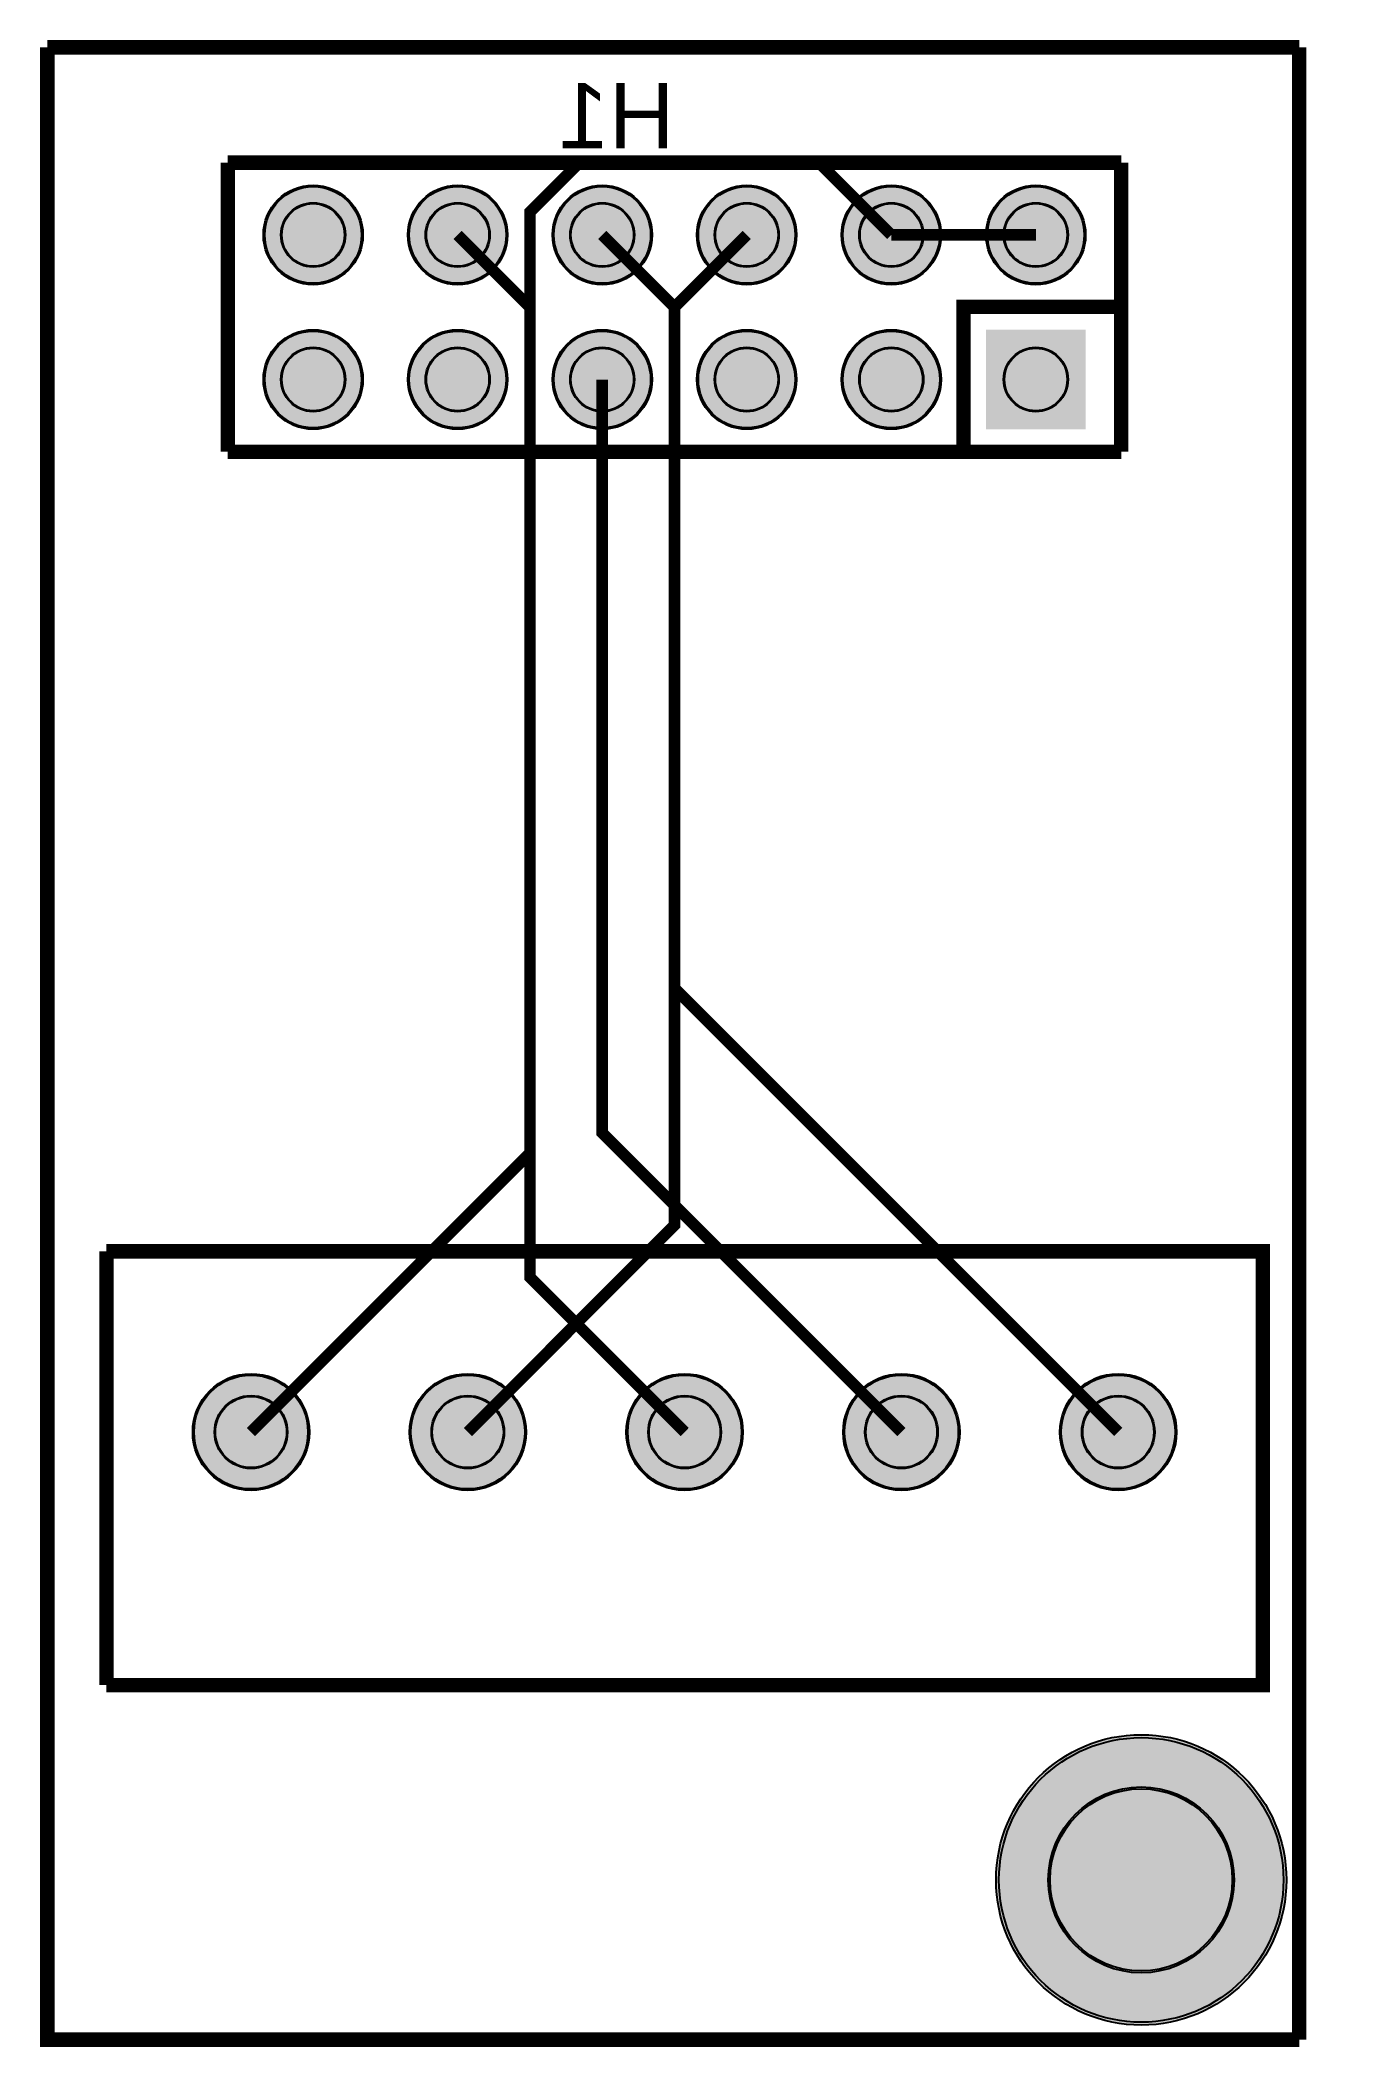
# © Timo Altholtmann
# Model space of a CAD drawing. Header units: millimetres. Extents: x 0.1 to 23.2, y -38.2 to -3.
import ezdxf

# ---------------------------------------------------------------- set-up
doc = ezdxf.new("R2010")
doc.units = ezdxf.units.MM
for name, color, linetype, true_color in [('BoardOutLine', 7, 'Continuous', 0xff00ff), ('BottomLayer', 7, 'Continuous', 0x0000ff), ('BottomSilkLayer', 7, 'Continuous', 0x66cc33), ('BottomSolderMaskLayer', 7, 'Continuous', 0xaa00ff), ('Multi-Layer', 7, 'Continuous', 0xc0c0c0), ('TopLayer', 7, 'Continuous', 0xff0000), ('TopSilkLayer', 7, 'Continuous', 0xffcc00), ('TopSolderMaskLayer', 7, 'Continuous', 0x800080)]:
    doc.layers.add(name, color=color, linetype=linetype, true_color=true_color)
doc.styles.get("Standard").update_dxf_attribs({"font": 'arial.ttf'})

msp = doc.modelspace()

# ---------------------------------------------------------------- hatches: boundary and pattern name
at = {"layer": 'BottomSolderMaskLayer'}
for points in [[(4.027, -6.401, 1), (5.778, -6.401, 1)], [(6.567, -6.401, 1), (8.318, -6.401, 1)], [(9.107, -6.401, 1), (10.858, -6.401, 1)], [(11.647, -6.401, 1), (13.398, -6.401, 1)], [(14.187, -6.401, 1), (15.938, -6.401, 1)], [(16.727, -6.401, 1), (18.478, -6.401, 1)], [(4.027, -8.941, 1), (5.778, -8.941, 1)], [(6.567, -8.941, 1), (8.318, -8.941, 1)], [(9.107, -8.941, 1), (10.858, -8.941, 1)], [(11.647, -8.941, 1), (13.398, -8.941, 1)], [(14.187, -8.941, 1), (15.938, -8.941, 1)], [(18.478, -8.066), (16.727, -8.066), (16.727, -9.816), (18.478, -9.816)], [(2.785, -27.432, 1), (4.835, -27.432, 1)], [(6.595, -27.432, 1), (8.645, -27.432, 1)], [(10.405, -27.432, 1), (12.455, -27.432, 1)], [(14.215, -27.432, 1), (16.265, -27.432, 1)], [(18.025, -27.432, 1), (20.075, -27.432, 1)], [(16.903, -35.3, 1), (22.005, -35.3, 1)]]:
    msp.add_hatch(color=256, dxfattribs=at).paths.add_polyline_path(points)
at = {"layer": 'Multi-Layer'}
for points in [[(4.052, -6.401, 1), (5.752, -6.401, 1)], [(6.592, -6.401, 1), (8.292, -6.401, 1)], [(9.132, -6.401, 1), (10.832, -6.401, 1)], [(11.672, -6.401, 1), (13.372, -6.401, 1)], [(14.212, -6.401, 1), (15.912, -6.401, 1)], [(16.752, -6.401, 1), (18.452, -6.401, 1)], [(4.052, -8.941, 1), (5.752, -8.941, 1)], [(6.592, -8.941, 1), (8.292, -8.941, 1)], [(9.132, -8.941, 1), (10.832, -8.941, 1)], [(11.672, -8.941, 1), (13.372, -8.941, 1)], [(14.212, -8.941, 1), (15.912, -8.941, 1)], [(18.452, -8.091), (16.752, -8.091), (16.752, -9.791), (18.452, -9.791)], [(2.81, -27.432, 1), (4.81, -27.432, 1)], [(6.62, -27.432, 1), (8.62, -27.432, 1)], [(10.43, -27.432, 1), (12.43, -27.432, 1)], [(14.24, -27.432, 1), (16.24, -27.432, 1)], [(18.05, -27.432, 1), (20.05, -27.432, 1)]]:
    msp.add_hatch(color=256, dxfattribs=at).paths.add_polyline_path(points)
at = {"layer": 'TopSolderMaskLayer'}
for points in [[(4.027, -6.401, 1), (5.778, -6.401, 1)], [(6.567, -6.401, 1), (8.318, -6.401, 1)], [(9.107, -6.401, 1), (10.858, -6.401, 1)], [(11.647, -6.401, 1), (13.398, -6.401, 1)], [(14.187, -6.401, 1), (15.938, -6.401, 1)], [(16.727, -6.401, 1), (18.478, -6.401, 1)], [(4.027, -8.941, 1), (5.778, -8.941, 1)], [(6.567, -8.941, 1), (8.318, -8.941, 1)], [(9.107, -8.941, 1), (10.858, -8.941, 1)], [(11.647, -8.941, 1), (13.398, -8.941, 1)], [(14.187, -8.941, 1), (15.938, -8.941, 1)], [(18.478, -8.066), (16.727, -8.066), (16.727, -9.816), (18.478, -9.816)], [(2.785, -27.432, 1), (4.835, -27.432, 1)], [(6.595, -27.432, 1), (8.645, -27.432, 1)], [(10.405, -27.432, 1), (12.455, -27.432, 1)], [(14.215, -27.432, 1), (16.265, -27.432, 1)], [(18.025, -27.432, 1), (20.075, -27.432, 1)], [(16.903, -35.3, 1), (22.005, -35.3, 1)]]:
    msp.add_hatch(color=256, dxfattribs=at).paths.add_polyline_path(points)

# ---------------------------------------------------------------- linework, layer by layer
at = {"layer": 'BoardOutLine', "const_width": 0.254}
for points in [[(22.231, -3.106), (0.231, -3.106)], [(0.231, -3.106), (0.231, -38.106), (22.231, -38.106)], [(22.231, -38.106), (22.231, -3.106)]]:
    msp.add_lwpolyline(points, dxfattribs=at)
at = {"layer": 'BottomLayer', "const_width": 0.203}
for points in [[(3.81, -27.432), (8.712, -22.53), (8.712, -5.999), (9.574, -5.137), (13.799, -5.137), (15.062, -6.401)], [(7.62, -27.432), (11.252, -23.8), (11.252, -7.671), (12.522, -6.401)], [(17.602, -6.401), (15.062, -6.401)]]:
    msp.add_lwpolyline(points, dxfattribs=at)
at = {"layer": 'BottomSilkLayer', "const_width": 0.254}
for points in [[(3.402, -5.131), (3.402, -10.211)], [(19.102, -5.131), (3.402, -5.131)], [(19.102, -5.131), (19.102, -10.211)], [(19.102, -7.664), (16.332, -7.664), (16.332, -10.211)], [(19.102, -10.211), (3.402, -10.211)]]:
    msp.add_lwpolyline(points, dxfattribs=at)
at = {"layer": 'BottomSolderMaskLayer'}
for centre, radius in [((4.902, -6.401), 0.875), ((7.442, -6.401), 0.875), ((9.982, -6.401), 0.875), ((12.522, -6.401), 0.875), ((15.062, -6.401), 0.875), ((17.602, -6.401), 0.875), ((4.902, -6.401), 0.566), ((7.442, -6.401), 0.566), ((9.982, -6.401), 0.566), ((12.522, -6.401), 0.566), ((15.062, -6.401), 0.566), ((17.602, -6.401), 0.566), ((4.902, -8.941), 0.875), ((7.442, -8.941), 0.875), ((9.982, -8.941), 0.875), ((12.522, -8.941), 0.875), ((15.062, -8.941), 0.875), ((4.902, -8.941), 0.566), ((7.442, -8.941), 0.566), ((9.982, -8.941), 0.566), ((12.522, -8.941), 0.566), ((15.062, -8.941), 0.566), ((17.602, -8.941), 0.566), ((3.81, -27.432), 1.025), ((7.62, -27.432), 1.025), ((11.43, -27.432), 1.025), ((15.24, -27.432), 1.025), ((19.05, -27.432), 1.025), ((3.81, -27.432), 0.641), ((7.62, -27.432), 0.641), ((11.43, -27.432), 0.641), ((15.24, -27.432), 0.641), ((19.05, -27.432), 0.641), ((19.454, -35.3), 2.551), ((19.453, -35.3), 1.633)]:
    msp.add_circle(centre, radius, dxfattribs=at)
at = {"layer": 'Multi-Layer'}
for centre, radius in [((4.902, -6.401), 0.85), ((7.442, -6.401), 0.85), ((9.982, -6.401), 0.85), ((12.522, -6.401), 0.85), ((15.062, -6.401), 0.85), ((17.602, -6.401), 0.85), ((4.902, -6.401), 0.55), ((7.442, -6.401), 0.55), ((9.982, -6.401), 0.55), ((12.522, -6.401), 0.55), ((15.062, -6.401), 0.55), ((17.602, -6.401), 0.55), ((4.902, -8.941), 0.85), ((7.442, -8.941), 0.85), ((9.982, -8.941), 0.85), ((12.522, -8.941), 0.85), ((15.062, -8.941), 0.85), ((4.902, -8.941), 0.55), ((7.442, -8.941), 0.55), ((9.982, -8.941), 0.55), ((12.522, -8.941), 0.55), ((15.062, -8.941), 0.55), ((17.602, -8.941), 0.55), ((3.81, -27.432), 1), ((7.62, -27.432), 1), ((11.43, -27.432), 1), ((15.24, -27.432), 1), ((19.05, -27.432), 1), ((3.81, -27.432), 0.625), ((7.62, -27.432), 0.625), ((11.43, -27.432), 0.625), ((15.24, -27.432), 0.625), ((19.05, -27.432), 0.625), ((19.454, -35.3), 2.5), ((19.453, -35.3), 1.6)]:
    msp.add_circle(centre, radius, dxfattribs=at)
at = {"layer": 'TopLayer', "const_width": 0.203}
for points in [[(11.43, -27.432), (8.712, -24.714), (8.712, -7.671), (7.442, -6.401)], [(19.05, -27.432), (11.252, -19.634), (11.252, -7.671), (9.982, -6.401)], [(15.24, -27.432), (9.982, -22.174), (9.982, -8.941)]]:
    msp.add_lwpolyline(points, dxfattribs=at)
at = {"layer": 'TopSilkLayer', "const_width": 0.254}
for points in [[(1.27, -24.257), (21.59, -24.257), (21.59, -31.877), (1.27, -31.877)], [(1.27, -24.257), (1.27, -29.337)], [(1.27, -29.337), (1.27, -31.877)]]:
    msp.add_lwpolyline(points, dxfattribs=at)
at = {"layer": 'TopSolderMaskLayer'}
for centre, radius in [((4.902, -6.401), 0.875), ((7.442, -6.401), 0.875), ((9.982, -6.401), 0.875), ((12.522, -6.401), 0.875), ((15.062, -6.401), 0.875), ((17.602, -6.401), 0.875), ((4.902, -6.401), 0.566), ((7.442, -6.401), 0.566), ((9.982, -6.401), 0.566), ((12.522, -6.401), 0.566), ((15.062, -6.401), 0.566), ((17.602, -6.401), 0.566), ((4.902, -8.941), 0.875), ((7.442, -8.941), 0.875), ((9.982, -8.941), 0.875), ((12.522, -8.941), 0.875), ((15.062, -8.941), 0.875), ((4.902, -8.941), 0.566), ((7.442, -8.941), 0.566), ((9.982, -8.941), 0.566), ((12.522, -8.941), 0.566), ((15.062, -8.941), 0.566), ((17.602, -8.941), 0.566), ((3.81, -27.432), 1.025), ((7.62, -27.432), 1.025), ((11.43, -27.432), 1.025), ((15.24, -27.432), 1.025), ((19.05, -27.432), 1.025), ((3.81, -27.432), 0.641), ((7.62, -27.432), 0.641), ((11.43, -27.432), 0.641), ((15.24, -27.432), 0.641), ((19.05, -27.432), 0.641), ((19.454, -35.3), 2.551), ((19.453, -35.3), 1.633)]:
    msp.add_circle(centre, radius, dxfattribs=at)

# ---------------------------------------------------------------- texts
at = {"layer": 'BottomSilkLayer', "text_generation_flag": 2}
msp.add_text('H1', height=1.143, dxfattribs=at).set_placement((11.252, -4.877))

doc.saveas('drawing.dxf')
